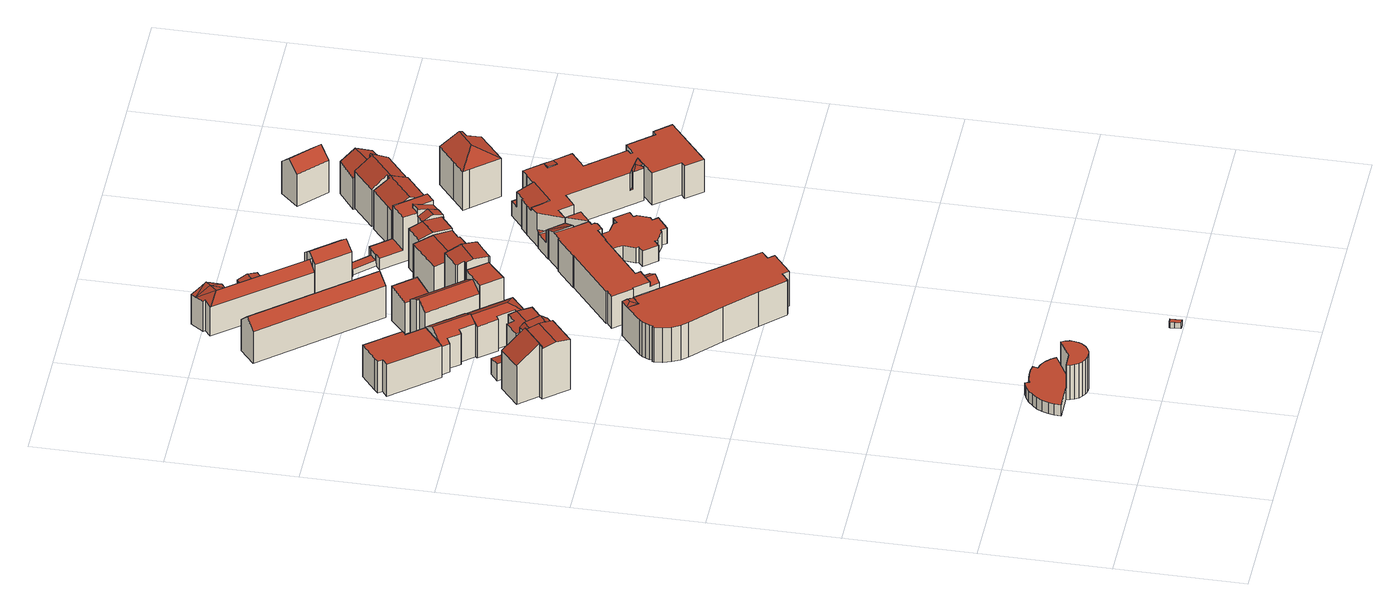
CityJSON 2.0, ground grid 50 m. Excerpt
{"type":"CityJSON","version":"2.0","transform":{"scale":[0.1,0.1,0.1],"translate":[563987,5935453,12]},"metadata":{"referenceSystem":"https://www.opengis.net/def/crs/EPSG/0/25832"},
"CityObjects":{
"building1":{"type":"Building","attributes":{"Gemeindeschluessel":"02000000","Geometrietyp2DReferenz":"3000","function":"31001_3210","roofType":"1000","measuredHeight":15.96,"storeysAboveGround":3},"geometry":[{"type":"MultiSurface","lod":"2","boundaries":[[[0,1,2,3]],[[4,5,6,7]],[[7,6,8,9]],[[9,8,10,11]],[[11,10,12,13]],[[14,15,16,17]],[[17,16,18,19]],[[19,18,20,21]],[[21,20,22,23]],[[23,22,24,25]],[[26,27,28,29]],[[30,31,32,33]],[[34,35,36,37]],[[37,36,38,39]],[[39,38,40,41]],[[42,43,44,45]],[[45,44,46,47]],[[47,46,48,49]],[[49,48,50,51]],[[51,50,52,53]],[[53,52,54,55]],[[33,32,56,57]],[[58,59,60,61]],[[62,63,64,65]],[[65,64,66,67]],[[68,58,61,34,37,39,41,69,42,45,47,49,51,53,55,70,71,0,3,4,7,9,11,13,14,17,19,21,23,25,72,26,29,62,65,67]],[[73,30,33,57,74,66,64,63,28,27,75,24,22,20,18,16,15,12,10,8,6,5,2,1]],[[54,52,50,48,46,44,43,76,40,38,36,35,60,59,56,32,31,77]],[[73,1,0,71]],[[76,43,42,69]],[[40,76,69,41]],[[60,35,34,61]],[[54,77,70,55]],[[71,70,77,31,30,73]],[[58,68,74,57,56,59]],[[66,74,68,67]],[[28,63,62,29]],[[75,27,26,72]],[[24,75,72,25]],[[12,15,14,13]],[[2,5,4,3]]],"semantics":{"surfaces":[{"type":"WallSurface"},{"type":"GroundSurface"},{"type":"RoofSurface"}],"values":[0,0,0,0,0,0,0,0,0,0,0,0,0,0,0,0,0,0,0,0,0,0,0,0,0,1,2,2,0,0,0,0,0,0,0,0,0,0,0,0,0]}}]},
"building2":{"type":"Building","attributes":{"Gemeindeschluessel":"02000000","Geometrietyp2DReferenz":"3000","function":"31001_1120","roofType":"3100","measuredHeight":24.11,"storeysAboveGround":6},"geometry":[{"type":"MultiSurface","lod":"2","boundaries":[[[78,79,80,81,82,83]],[[84,85,86,87,88,89]],[[90,89,88,91,92,93]],[[94,95,96,97]],[[90,98,99,95,94]],[[93,100,101,99,98]],[[102,83,82,103]],[[86,81,80,87]],[[104,79,78,105]],[[105,78,83,102]],[[93,92,100]],[[106,104,105,102,103,107,108,109]],[[104,106,91,88,87,80,79]],[[90,94,97,84,89]],[[109,108,96,95,99,101]],[[90,93,98]],[[106,109,101,100,92,91]],[[108,107,85,84,97,96]],[[107,103,82,81,86,85]]],"semantics":{"surfaces":[{"type":"RoofSurface"},{"type":"WallSurface"},{"type":"GroundSurface"}],"values":[0,0,0,0,0,0,1,1,1,1,1,2,1,1,1,1,1,1,1]}}]},
"building3":{"type":"Building","attributes":{"Gemeindeschluessel":"02000000","Geometrietyp2DReferenz":"3000","function":"31001_3070","roofType":"1000","measuredHeight":2.46,"storeysAboveGround":1},"geometry":[{"type":"MultiSurface","lod":"2","boundaries":[[[110,111,112,113,114,115]],[[116,117,118,119,120,121]],[[121,120,111,110]],[[120,119,112,111]],[[119,118,113,112]],[[118,117,114,113]],[[117,116,115,114]],[[116,121,110,115]]],"semantics":{"surfaces":[{"type":"GroundSurface"},{"type":"RoofSurface"},{"type":"WallSurface"}],"values":[0,1,2,2,2,2,2,2]}}]},
"building4":{"type":"Building","attributes":{"Gemeindeschluessel":"02000000","Geometrietyp2DReferenz":"3000","function":"31001_1010","roofType":"1000","measuredHeight":14.6,"storeysAboveGround":4},"geometry":[{"type":"MultiSurface","lod":"2","boundaries":[[[122,123,124,125]],[[125,124,126,127]],[[127,126,128,129]],[[129,128,130,131]],[[131,130,132,133]],[[133,132,134,135]],[[135,134,136,137]],[[137,136,138,139]],[[140,141,123,122]],[[139,138,141,140]],[[139,140,122,125,127,129,131,133,135,137]],[[141,138,136,134,132,130,128,126,124,123]]],"semantics":{"surfaces":[{"type":"WallSurface"},{"type":"GroundSurface"},{"type":"RoofSurface"}],"values":[0,0,0,0,0,0,0,0,0,0,1,2]}}]},
"building5":{"type":"Building","attributes":{"Gemeindeschluessel":"02000000","Geometrietyp2DReferenz":"3000","function":"31001_1120","roofType":"3100","measuredHeight":19.22,"storeysAboveGround":4},"geometry":[{"type":"MultiSurface","lod":"2","boundaries":[[[142,143,144,145,146]],[[147,146,145,148]],[[148,145,144,149]],[[149,144,143,150]],[[142,151,152,143]],[[150,143,152,153,154]],[[155,156,157,151,142,146,147]],[[155,147,148,149,150,154,158,159]],[[159,158,160,161,162]],[[156,155,159,162]],[[160,158,154,153]],[[157,156,162,161]],[[157,161,160,153,152,151]]],"semantics":{"surfaces":[{"type":"RoofSurface"},{"type":"WallSurface"},{"type":"GroundSurface"}],"values":[0,1,1,1,1,1,1,2,1,1,1,0,0]}}]},
"building6":{"type":"Building","attributes":{"Gemeindeschluessel":"02000000","Geometrietyp2DReferenz":"3000","function":"31001_1100","roofType":"3100","measuredHeight":17.46,"storeysAboveGround":4},"geometry":[{"type":"MultiSurface","lod":"2","boundaries":[[[163,164,165,166,167,168]],[[169,170,171,172]],[[172,171,173,174]],[[174,173,175,176]],[[177,167,166,178]],[[178,166,165,179]],[[179,165,164,180]],[[181,182,183,184]],[[169,172,174,176,181,184,177,178,179,180]],[[168,167,177,184,183]],[[182,181,176,175]],[[169,180,164,163,170]],[[182,175,173,171,170,163,168,183]]],"semantics":{"surfaces":[{"type":"RoofSurface"},{"type":"WallSurface"},{"type":"GroundSurface"}],"values":[0,1,1,1,1,1,1,1,2,1,1,1,0]}}]},
"building7":{"type":"Building","attributes":{"Gemeindeschluessel":"02000000","Geometrietyp2DReferenz":"3000","function":"31001_1010","roofType":"3200","measuredHeight":17,"storeysAboveGround":4},"geometry":[{"type":"MultiSurface","lod":"2","boundaries":[[[185,186,187,188]],[[186,185,189]],[[190,191,192,193]],[[193,192,194,195]],[[195,194,196,197]],[[197,196,198,199]],[[200,187,186,201]],[[202,203,204,205]],[[188,187,200,206,207]],[[198,196,194,192,191,204,203,189,185,188,207]],[[202,205,190,193,195,197,199,206,200,201]],[[202,201,186,189,203]],[[206,199,198,207]],[[190,205,204,191]]],"semantics":{"surfaces":[{"type":"RoofSurface"},{"type":"WallSurface"},{"type":"GroundSurface"}],"values":[0,0,1,1,1,1,1,1,1,0,2,1,1,1]}}]},
"building8":{"type":"Building","attributes":{"Gemeindeschluessel":"02000000","Geometrietyp2DReferenz":"3000","function":"31001_1020","roofType":"1000","measuredHeight":15.95,"storeysAboveGround":5},"geometry":[{"type":"MultiSurface","lod":"2","boundaries":[[[208,209,210,211]],[[209,212,213,210]],[[214,215,212,209,208]],[[216,217,218,219,220,221]],[[222,223,224,225]],[[225,224,226,227]],[[228,229,230,231]],[[231,230,232,233]],[[234,235,236,237]],[[237,236,238,239]],[[239,238,240,241]],[[211,242,243,208]],[[244,245,246,247]],[[247,246,248,249]],[[249,248,250,251]],[[251,250,252,253]],[[253,252,254,255]],[[255,254,256,257]],[[208,243,258,214]],[[221,259,260,216]],[[261,220,219,262]],[[262,219,218,263]],[[263,218,217,264]],[[265,266,267,268]],[[232,230,229,256,254,252,250,248,246,245,269,270,267,266,260,259,271,258,243,242,240,238,236,235,226,224,223]],[[272,273,244,247,249,251,253,255,257,228,231,233,222,225,227,234,237,239,241,274,275,276,261,262,263,264,277,265,268]],[[274,241,240,242,211,210,213]],[[273,272,270,269]],[[272,268,267,270]],[[265,277,260,266]],[[277,264,217,216,260]],[[261,276,271,259,221,220]],[[276,275,215,214,258,271]],[[275,274,213,212,215]],[[244,273,269,245]],[[228,257,256,229]],[[222,233,232,223]],[[234,227,226,235]]],"semantics":{"surfaces":[{"type":"RoofSurface"},{"type":"WallSurface"},{"type":"GroundSurface"}],"values":[0,0,0,0,1,1,1,1,1,1,1,1,1,1,1,1,1,1,1,1,1,1,1,1,0,2,1,1,1,1,1,1,1,1,1,1,1,1]}}]},
"building9":{"type":"Building","attributes":{"Gemeindeschluessel":"02000000","Geometrietyp2DReferenz":"3000","function":"31001_1010","roofType":"3100","measuredHeight":18.41,"storeysAboveGround":4},"geometry":[{"type":"MultiSurface","lod":"2","boundaries":[[[278,279,280,281,282,283]],[[279,284,285,286,280]],[[287,283,282,288]],[[288,282,281,289]],[[290,278,283,287]],[[291,286,285,292]],[[292,285,284,293]],[[293,284,279,278,290]],[[289,281,280,286,291]],[[289,291,292,293,290,287,288]]],"semantics":{"surfaces":[{"type":"RoofSurface"},{"type":"WallSurface"},{"type":"GroundSurface"}],"values":[0,0,1,1,1,1,1,1,1,2]}}]},
"building10":{"type":"Building","attributes":{"Gemeindeschluessel":"02000000","Geometrietyp2DReferenz":"3000","function":"31001_1010","roofType":"3100","measuredHeight":18.61,"storeysAboveGround":4},"geometry":[{"type":"MultiSurface","lod":"2","boundaries":[[[294,295,296,297]],[[298,296,295,299,300]],[[301,294,297,302,303]],[[302,297,296,298]],[[299,295,294,301]],[[302,298,300,303]],[[299,301,303,300]]],"semantics":{"surfaces":[{"type":"GroundSurface"},{"type":"WallSurface"},{"type":"RoofSurface"}],"values":[0,1,1,1,1,2,2]}}]},
"building11":{"type":"Building","attributes":{"Gemeindeschluessel":"02000000","Geometrietyp2DReferenz":"3000","function":"31001_1010","roofType":"1000","measuredHeight":15.89,"storeysAboveGround":3},"geometry":[{"type":"MultiSurface","lod":"2","boundaries":[[[304,305,306,307]],[[308,309,305,304]],[[310,311,309,308]],[[311,310,307,306]],[[307,310,308,304]],[[311,306,305,309]]],"semantics":{"surfaces":[{"type":"WallSurface"},{"type":"GroundSurface"},{"type":"RoofSurface"}],"values":[0,0,0,0,1,2]}}]},
"building12":{"type":"Building","attributes":{"Gemeindeschluessel":"02000000","Geometrietyp2DReferenz":"3000","function":"31001_1010","roofType":"1000","measuredHeight":19.47,"storeysAboveGround":4},"geometry":[{"type":"MultiSurface","lod":"2","boundaries":[[[312,313,314,315]],[[315,314,316,317]],[[317,316,318,319]],[[320,321,313,312]],[[319,318,321,320]],[[319,320,312,315,317]],[[321,318,316,314,313]]],"semantics":{"surfaces":[{"type":"WallSurface"},{"type":"GroundSurface"},{"type":"RoofSurface"}],"values":[0,0,0,0,0,1,2]}}]},
"building13":{"type":"Building","attributes":{"Gemeindeschluessel":"02000000","Geometrietyp2DReferenz":"3000","function":"31001_1010","roofType":"3100","measuredHeight":23.81,"storeysAboveGround":6},"geometry":[{"type":"MultiSurface","lod":"2","boundaries":[[[322,323,324,325,326,327,328]],[[329,330,331,332]],[[333,334,335,336]],[[336,335,337,338]],[[338,337,330,329]],[[339,326,325,340]],[[340,325,324,341]],[[341,324,323,342]],[[342,323,322,343]],[[333,336,338,329,332,344,339,340,341,342,343]],[[327,326,339,344,345]],[[333,343,322,328,334]],[[345,344,332,331]],[[345,331,330,337,335,334,328,327]]],"semantics":{"surfaces":[{"type":"RoofSurface"},{"type":"WallSurface"},{"type":"GroundSurface"}],"values":[0,1,1,1,1,1,1,1,1,2,1,1,1,0]}}]},
"building14":{"type":"Building","attributes":{"Gemeindeschluessel":"02000000","Geometrietyp2DReferenz":"3000","function":"31001_1010","roofType":"3100","measuredHeight":17.01,"storeysAboveGround":4},"geometry":[{"type":"MultiSurface","lod":"2","boundaries":[[[346,347,348,349,350,351]],[[347,352,353,348]],[[352,354,355,356,353]],[[355,357,358,356]],[[359,352,347]],[[360,361,354,352]],[[359,362,360,352]],[[363,364,365,366,367]],[[368,369,370,365,364]],[[371,351,350,372]],[[372,350,349,373]],[[374,358,357,375]],[[367,376,363]],[[368,377,369]],[[378,379,380,381]],[[382,383,384,385]],[[385,384,386,387]],[[387,386,388,389]],[[390,380,379,388,386,384,383,391,392,377,368,363,376,393,394,359,347]],[[373,349,348,353,356,358,374]],[[395,396,346,351,371]],[[346,396,390,347]],[[378,381,395,371,372,373,374,375,397,398,399,400,401,402,403,404,382,385,387,389]],[[397,375,357,355,354,361]],[[399,398,362,359,394]],[[400,399,394,393]],[[378,389,388,379]],[[382,404,391,383]],[[395,381,380,390,396]],[[363,368,364]],[[402,401,366,365,370]],[[404,403,392,391]],[[403,402,370,369,377,392]],[[401,400,393,376,367,366]],[[398,397,361,360,362]]],"semantics":{"surfaces":[{"type":"RoofSurface"},{"type":"WallSurface"},{"type":"GroundSurface"}],"values":[0,0,0,0,0,0,0,0,0,1,1,1,1,1,1,1,1,1,0,1,1,0,2,1,1,1,1,1,1,1,1,1,1,1,1]}}]},
"building15":{"type":"Building","attributes":{"Gemeindeschluessel":"02000000","Geometrietyp2DReferenz":"3000","function":"31001_1100","roofType":"3100","measuredHeight":17.96,"storeysAboveGround":5},"geometry":[{"type":"MultiSurface","lod":"2","boundaries":[[[405,406,407,408,409,410]],[[411,412,413,414]],[[414,413,415,416]],[[417,408,407,418]],[[418,407,406,419]],[[419,406,405,420]],[[421,422,411,414,416,417,418,419,420]],[[423,422,421,424]],[[421,420,405,410,424]],[[417,416,415,409,408]],[[412,411,422,423]],[[412,423,424,410,409,415,413]]],"semantics":{"surfaces":[{"type":"RoofSurface"},{"type":"WallSurface"},{"type":"GroundSurface"}],"values":[0,1,1,1,1,1,2,1,1,1,1,0]}}]},
"building16":{"type":"Building","attributes":{"Gemeindeschluessel":"02000000","Geometrietyp2DReferenz":"3000","function":"31001_1010","roofType":"3100","measuredHeight":16.71,"storeysAboveGround":4},"geometry":[{"type":"MultiSurface","lod":"2","boundaries":[[[425,426,427,428]],[[429,430,431,426,425]],[[432,428,427,433]],[[434,431,430,435]],[[435,430,429,436]],[[436,429,425,428,432]],[[433,427,426,431,434]],[[433,434,435,436,432]]],"semantics":{"surfaces":[{"type":"RoofSurface"},{"type":"WallSurface"},{"type":"GroundSurface"}],"values":[0,0,1,1,1,1,1,2]}}]},
"building17":{"type":"Building","attributes":{"Gemeindeschluessel":"02000000","Geometrietyp2DReferenz":"3000","function":"31001_1010","roofType":"1000","measuredHeight":22.15,"storeysAboveGround":4},"geometry":[{"type":"MultiSurface","lod":"2","boundaries":[[[437,438,439,440]],[[441,442,443,444,445,446,447,448]],[[441,449,450,451,452,453]],[[454,455,450,449]],[[456,457,458,459,460,461,462,451]],[[463,440,439,464]],[[465,466,467,468]],[[437,444,443,438]],[[453,442,441]],[[469,447,446,470]],[[470,446,445,471]],[[472,473,474,475]],[[476,460,459,477]],[[477,459,458]],[[451,462,452]],[[457,478,458]],[[479,480,481,482]],[[482,481,483,484]],[[485,486,475,474,487,488]],[[489,469,470,471,463,464,490,491,465,468,479,482,484,492,472,475,486]],[[493,476,477,458,478,485,488]],[[465,491,461,460,476,493,494,466]],[[491,490,442,453,452,462,461]],[[469,489,456,455,454,448,447]],[[489,486,485,478,457,456]],[[441,448,454,449]],[[456,451,450,455]],[[494,493,488,487]],[[495,496,497,498]],[[479,468,467,498,497,480]],[[463,471,445,444,437,440]],[[490,464,439,438,443,442]],[[472,492,499,496,495,473]],[[499,492,484,483]],[[495,498,467,466,494,487,474,473]],[[499,483,481,480,497,496]]],"semantics":{"surfaces":[{"type":"RoofSurface"},{"type":"WallSurface"},{"type":"GroundSurface"}],"values":[0,0,0,0,0,1,1,1,1,1,1,1,1,1,1,1,1,1,1,2,0,1,1,1,1,1,1,1,1,1,1,1,1,1,0,0]}}]},
"building18":{"type":"Building","attributes":{"Gemeindeschluessel":"02000000","Geometrietyp2DReferenz":"3000","function":"31001_1020","roofType":"1000","measuredHeight":15.4,"storeysAboveGround":3},"geometry":[{"type":"MultiSurface","lod":"2","boundaries":[[[500,501,502,503]],[[501,504,505,506,502]],[[507,508,509,510,511]],[[507,512,513,508]],[[514,515,516,517,518]],[[519,520,521,522]],[[523,524,525,526,527,528,529,530,531]],[[532,533,534,535]],[[536,537,538,539,540,541]],[[542,543,537,536]],[[544,545,546,547,538,537,543]],[[548,549,550,551]],[[552,553,554,552,555,556,557,558,559,560,561]],[[562,563,564,565]],[[566,554,567]],[[568,569,570]],[[571,572,573,574]],[[574,573,575,576]],[[505,577,506]],[[502,578,503]],[[579,580,581,582]],[[583,584,585,586]],[[587,588,589,590]],[[591,592,593,594]],[[553,595,596,554]],[[554,596,597,567]],[[564,598,599,600,565]],[[600,599,601,602]],[[549,602,601,603,550]],[[604,605,606,607]],[[608,510,509,609]],[[595,507,511,610]],[[548,611,602,549]],[[561,513,512,552]],[[552,512,507,595,553]],[[612,613,614,615]],[[615,614,616,617]],[[565,600,618,562]],[[619,517,516,620]],[[559,514,518,560]],[[522,521,552,554]],[[552,521,520,555]],[[522,554,566,519]],[[557,621,622,558]],[[531,623,523]],[[624,625,626,627]],[[627,626,628,629]],[[629,628,630,631]],[[631,630,632,633]],[[633,632,634,635]],[[636,530,529,637]],[[637,529,528,638]],[[638,528,527,639]],[[640,526,525,641,642]],[[641,525,524,643]],[[643,524,523]],[[556,644,621,557]],[[645,646,647,648]],[[649,650,651,652]],[[652,651,653,654]],[[655,535,534]],[[533,532,656]],[[656,532,535,655]],[[568,541,540,569]],[[657,658,659,660]],[[660,659,661,662]],[[663,664,665,666]],[[546,667,547]],[[545,668,667,546]],[[669,670,671,672]],[[672,671,673,674]],[[675,563,562,676]],[[677,678,679,680]],[[582,581,572,571]],[[584,583,576,575]],[[609,509,508,513,561,560,518,517,619]],[[681,682,644,556,555,520,519,566,567,597,683,684]],[[685,542,536,541,568,570,686,682,681]],[[539,547,667,668,687,661,659,658,688,673,671,670,689,690,665,664,691,692,533,656,655,534,693,679,678,641,643,523,623,694,622,621,644,682,686]],[[695,696,697,698,616,614,613,634,632,630,628,626,625,653,651,650,699,647,646,700,618,600,602,611]],[[578,502,506,577,701,589,588,606,605,603,601,599,598,683,597,596,595,610,593,592,585,584,575,573,572,581,580]],[[702,657,660,662,703,704,685,681,684,675,676,705,645,648,706,649,652,654,624,627,629,631,633,635,612,615,617,707,708,709,710,711,604,607,587,590,712,713,714,579,582,571,574,576,583,586,591,594,608,609,619,620,636,637,638,639,715,716,717,718,719,663,666,720,721,669,672,674]],[[713,712,701,577,505,504]],[[579,714,500,503,578,580]],[[712,590,589,701]],[[587,607,606,588]],[[711,710,695,611,548,551]],[[707,617,616,698]],[[705,676,562,618,700]],[[636,620,516,515,694,623,531,530]],[[645,705,700,646]],[[649,706,699,650]],[[719,718,692,691]],[[663,719,691,664]],[[718,717,693,534,533,692]],[[702,674,673,688]],[[717,716,722,680,679,693]],[[669,721,689,670]],[[721,720,690,689]],[[704,703,687,668,545,544]],[[720,666,665,690]],[[657,702,688,658]],[[703,662,661,687]],[[685,704,544,543,542]],[[547,539,538]],[[539,686,570,569,540]],[[642,641,678,677]],[[722,716,715,723]],[[706,648,647,699]],[[715,639,527,526,640,723]],[[624,654,653,625]],[[622,694,515,514,559,558]],[[709,708,697,696]],[[708,707,698,697]],[[612,635,634,613]],[[710,709,696,695]],[[604,711,551,550,603,605]],[[675,684,683,598,564,563]],[[608,594,593,610,511,510]],[[591,586,585,592]],[[714,713,504,501,500]],[[722,723,640,642,677,680]]],"semantics":{"surfaces":[{"type":"RoofSurface"},{"type":"WallSurface"},{"type":"GroundSurface"}],"values":[0,0,0,0,0,0,0,0,0,0,0,0,0,0,0,0,1,1,1,1,1,1,1,1,1,1,1,1,1,1,1,1,1,1,1,1,1,1,1,1,1,1,1,1,1,1,1,1,1,1,1,1,1,1,1,1,1,1,1,1,1,1,1,1,1,1,1,1,1,1,1,1,1,1,1,1,1,1,0,0,0,2,1,1,1,1,1,1,1,1,1,1,1,1,1,1,1,1,1,1,1,1,1,1,1,1,1,1,1,1,1,1,1,1,1,1,1,1,1,1,1,0]}}]},
"building19":{"type":"Building","attributes":{"Gemeindeschluessel":"02000000","Geometrietyp2DReferenz":"3000","function":"31001_1010","roofType":"3100","measuredHeight":21.37,"storeysAboveGround":5},"geometry":[{"type":"MultiSurface","lod":"2","boundaries":[[[724,725,726,727,728,729,730,731]],[[732,725,724,733,734]],[[735,731,730,736]],[[736,730,729,737]],[[737,729,728,738]],[[738,728,727,739]],[[739,727,726,740]],[[741,734,733,742]],[[743,732,734,741]],[[742,733,724,731,735]],[[740,726,725,732,743]],[[740,743,741,742,735,736,737,738,739]]],"semantics":{"surfaces":[{"type":"RoofSurface"},{"type":"WallSurface"},{"type":"GroundSurface"}],"values":[0,0,1,1,1,1,1,1,1,1,1,2]}}]},
"building20":{"type":"Building","attributes":{"Gemeindeschluessel":"02000000","Geometrietyp2DReferenz":"3000","function":"31001_1120","roofType":"3100","measuredHeight":21.55,"storeysAboveGround":5},"geometry":[{"type":"MultiSurface","lod":"2","boundaries":[[[744,745,746,747,748,749,750,751]],[[752,753,747,746]],[[754,751,750,755]],[[755,750,749,756]],[[756,749,748,757]],[[740,745,744,758]],[[758,744,751,754]],[[759,753,752,743]],[[743,752,746,745,740]],[[757,748,747,753,759]],[[757,759,743,740,758,754,755,756]]],"semantics":{"surfaces":[{"type":"RoofSurface"},{"type":"WallSurface"},{"type":"GroundSurface"}],"values":[0,0,1,1,1,1,1,1,1,1,2]}}]},
"building21":{"type":"Building","attributes":{"Gemeindeschluessel":"02000000","Geometrietyp2DReferenz":"3000","function":"31001_1010","roofType":"3200","measuredHeight":21.47,"storeysAboveGround":6},"geometry":[{"type":"MultiSurface","lod":"2","boundaries":[[[760,761,762,763,764]],[[765,766,767,763,762]],[[768,769,770,771,772,773,774,764,763,767]],[[775,762,761,776]],[[776,761,760,777]],[[778,767,766,779]],[[779,766,765,780]],[[780,765,762,775]],[[781,774,773,782]],[[782,773,772,783]],[[783,772,771,784]],[[784,771,770,785]],[[785,770,769,786]],[[786,769,768,787]],[[787,768,767,778]],[[781,782,783,784,785,786,787,778,779,780,775,776,777]],[[781,777,760,764,774]]],"semantics":{"surfaces":[{"type":"RoofSurface"},{"type":"WallSurface"},{"type":"GroundSurface"}],"values":[0,0,0,1,1,1,1,1,1,1,1,1,1,1,1,2,1]}}]},
"building22":{"type":"Building","attributes":{"Gemeindeschluessel":"02000000","Geometrietyp2DReferenz":"3000","function":"31001_1110","roofType":"3100","measuredHeight":18.62,"storeysAboveGround":4},"geometry":[{"type":"MultiSurface","lod":"2","boundaries":[[[788,789,790,791]],[[792,791,790,793]],[[794,795,792,793]],[[788,791,792,795,796]],[[797,794,793,790,789]],[[796,795,794,797]],[[796,797,789,788]]],"semantics":{"surfaces":[{"type":"RoofSurface"},{"type":"WallSurface"},{"type":"GroundSurface"}],"values":[0,1,2,1,1,1,0]}}]},
"building23":{"type":"Building","attributes":{"Gemeindeschluessel":"02000000","Geometrietyp2DReferenz":"3000","function":"31001_1120","roofType":"3100","measuredHeight":18.92,"storeysAboveGround":6},"geometry":[{"type":"MultiSurface","lod":"2","boundaries":[[[798,799,800,801]],[[798,802,803,799]],[[804,801,800,805]],[[806,803,802,807]],[[805,800,799,803,806]],[[807,802,798,801,804]],[[807,804,805,806]]],"semantics":{"surfaces":[{"type":"RoofSurface"},{"type":"WallSurface"},{"type":"GroundSurface"}],"values":[0,0,1,1,1,1,2]}}]}
},
"vertices":[
[332,342,17],[332,342,69],[333,367,69],[333,367,17],[338,391,17],[338,391,69],[346,414,69],[346,414,17],[359,436,69],[359,436,17],[374,455,69],[374,455,17],[392,472,69],[392,472,17],[413,485,17],[413,485,69],[436,495,69],[436,495,17],[443,478,69],[443,478,17],[465,485,69],[465,485,17],[488,488,69],[488,488,17],[511,488,69],[511,488,17],[530,464,17],[530,464,69],[552,457,69],[552,457,17],[431,342,69],[431,342,176],[487,343,176],[487,343,69],[574,338,17],[574,338,176],[571,321,176],[571,321,17],[564,306,176],[564,306,17],[553,293,176],[553,293,17],[525,276,17],[525,276,176],[509,273,176],[509,273,17],[492,273,176],[492,273,17],[476,278,176],[476,278,17],[461,286,176],[461,286,17],[449,297,176],[449,297,17],[439,311,176],[439,311,17],[562,385,176],[562,385,69],[569,371,17],[569,371,176],[574,355,176],[574,355,17],[573,444,17],[573,444,69],[590,428,69],[590,428,17],[603,409,69],[603,409,17],[561,385,17],[540,283,17],[433,326,17],[431,343,17],[534,484,17],[431,343,69],[561,385,69],[534,484,69],[540,283,176],[433,326,176],
[107,2225,258],[92,2212,258],[93,2212,259],[190,2293,258],[128,2367,193],[46,2298,193],[191,2293,248],[191,2292,248],[190,2293,248],[93,2212,248],[130,2167,257],[228,2249,257],[238,2237,255],[167,2123,248],[264,2205,248],[248,2224,252],[203,2278,249],[234,2304,249],[222,2319,233],[191,2293,233],[245,2228,256],[274,2253,256],[264,2205,233],[293,2229,233],[46,2298,17],[128,2367,17],[92,2212,17],[107,2225,17],[167,2123,17],[191,2292,17],[222,2319,17],[293,2229,17],
[930,5,21],[911,4,21],[909,28,21],[908,45,21],[908,48,21],[927,50,21],[927,50,46],[908,48,46],[908,45,46],[909,28,46],[911,4,46],[930,5,46],
[10,2770,15],[10,2770,161],[34,2790,161],[34,2790,15],[22,2805,161],[22,2805,15],[38,2819,161],[38,2819,15],[108,2876,161],[108,2876,15],[213,2749,161],[213,2749,15],[196,2735,161],[196,2735,15],[250,2671,161],[250,2671,15],[160,2597,161],[160,2597,15],[154,2593,15],[154,2593,161],
[214,2329,98],[267,2374,90],[249,2359,93],[200,2420,93],[164,2391,98],[164,2391,21],[200,2420,21],[249,2359,21],[267,2374,21],[214,2329,206],[267,2374,206],[286,2351,209],[286,2351,21],[293,2229,21],[293,2229,206],[254,2279,213],[318,2378,21],[380,2302,21],[318,2378,209],[340,2351,213],[380,2302,206],
[313,2516,196],[348,2544,167],[303,2600,167],[306,2602,164],[250,2671,164],[212,2640,196],[287,2494,22],[287,2494,174],[244,2546,174],[244,2546,22],[233,2537,164],[233,2537,22],[197,2581,164],[197,2581,22],[250,2671,22],[306,2602,22],[303,2600,22],[348,2544,22],[182,2569,22],[182,2569,152],[160,2597,152],[160,2597,22],
[406,2396,195],[474,2390,165],[348,2544,165],[310,2513,195],[399,2326,165],[373,2358,25],[373,2358,165],[382,2360,170],[382,2360,25],[390,2366,176],[390,2366,25],[342,2425,176],[342,2425,25],[333,2417,169],[333,2417,25],[348,2544,25],[474,2390,25],[388,2315,25],[388,2315,156],[360,2346,155],[360,2346,25],[277,2486,25],[277,2486,169],
[512,1932,172],[515,1966,175],[484,1969,173],[483,1967,172],[527,1977,175],[514,1993,173],[543,1958,172],[534,1969,174],[588,1905,47],[631,1940,47],[605,1972,47],[600,1969,47],[583,1989,47],[545,1957,47],[383,1854,15],[383,1854,173],[383,1859,173],[383,1859,15],[392,1859,173],[392,1859,15],[412,1760,15],[412,1760,173],[396,1789,173],[396,1789,15],[386,1821,173],[386,1821,15],[394,1873,15],[394,1873,173],[400,1887,173],[400,1887,15],[407,1900,173],[407,1900,15],[417,1912,173],[417,1912,15],[483,1967,173],[512,1932,173],[775,1451,15],[775,1451,173],[745,1426,173],[745,1426,15],[742,1429,173],[742,1429,15],[739,1426,173],[739,1426,15],[656,1516,173],[656,1516,15],[546,1627,173],[546,1627,15],[434,1734,173],[434,1734,15],[543,1958,173],[545,1957,173],[588,1905,173],[583,1989,15],[600,1969,15],[605,1972,15],[631,1940,15],[888,1545,15],[888,1545,173],[858,1520,173],[858,1520,15],[794,1428,173],[877,1497,173],[544,1957,173],[877,1497,15],[794,1428,15],[514,1993,15],[534,1969,15],[544,1957,15],[588,1905,15],
[468,2512,169],[505,2543,202],[355,2724,202],[352,2721,200],[358,2714,200],[324,2686,168],[542,2574,169],[540,2576,169],[392,2754,169],[324,2686,18],[358,2714,18],[352,2721,18],[468,2512,18],[392,2754,18],[540,2576,18],[542,2574,18],
[476,2858,6],[124,3284,6],[192,3340,6],[538,2916,6],[192,3340,148],[124,3284,150],[157,3312,192],[476,2858,150],[538,2916,151],[507,2887,192],
[386,2770,12],[386,2770,155],[455,2833,171],[455,2833,12],[451,2692,12],[451,2692,155],[522,2751,12],[522,2751,171],
[462,2508,20],[462,2508,214],[468,2512,214],[468,2512,20],[542,2574,214],[542,2574,20],[601,2502,214],[601,2502,20],[524,2433,20],[524,2433,214],
[601,2502,240],[604,2498,239],[638,2528,240],[681,2558,239],[675,2565,241],[638,2610,254],[561,2550,254],[531,2603,16],[531,2603,241],[531,2610,240],[531,2610,16],[542,2574,16],[542,2574,248],[540,2576,247],[540,2576,16],[548,2582,247],[548,2582,16],[675,2565,16],[681,2558,16],[638,2528,16],[604,2498,16],[601,2502,16],[594,2663,16],[594,2663,239],
[258,3465,137],[313,3454,172],[300,3525,139],[282,3497,139],[288,3490,145],[258,3466,137],[338,3481,172],[302,3527,139],[355,3499,172],[353,3502,170],[303,3528,138],[327,3533,148],[315,3547,138],[377,3433,137],[397,3451,138],[387,3462,146],[398,3449,137],[430,3367,136],[444,3349,142],[467,3368,142],[440,3399,131],[418,3382,131],[458,3332,136],[470,3317,131],[494,3336,131],[258,3466,2],[288,3490,2],[282,3497,2],[315,3547,2],[327,3533,2],[418,3382,136],[470,3317,136],[566,3146,2],[566,3146,168],[558,3157,168],[558,3157,2],[534,3283,2],[534,3283,108],[556,3256,107],[556,3256,2],[540,3242,128],[540,3242,2],[598,3172,127],[598,3172,2],[554,3154,172],[511,3264,137],[469,3316,138],[416,3380,139],[376,3432,137],[526,3131,2],[526,3131,137],[387,3462,2],[398,3449,2],[376,3432,2],[416,3380,2],[440,3399,2],[494,3336,2],[469,3316,2],[511,3264,2],
[675,2565,192],[755,2637,192],[751,2642,193],[788,2671,193],[738,2731,201],[621,2630,201],[686,2795,22],[686,2795,192],[693,2786,193],[693,2786,22],[700,2778,195],[700,2778,22],[788,2671,22],[751,2642,22],[755,2637,22],[675,2565,22],[594,2663,22],[566,2697,22],[566,2697,192],[594,2663,196],
[677,3041,187],[581,3158,187],[551,3133,154],[647,3016,154],[708,3066,154],[612,3183,154],[598,3172,169],[647,3016,20],[551,3133,20],[598,3172,20],[612,3183,20],[708,3066,20],
[738,2732,212],[796,2781,212],[759,2826,201],[700,2778,201],[803,2774,212],[797,2781,213],[796,2781,213],[738,2732,213],[788,2671,201],[847,2719,201],[851,2714,200],[852,2715,200],[825,2748,227],[853,2772,227],[850,2775,226],[826,2804,208],[797,2781,208],[852,2715,208],[880,2739,208],[880,2739,205],[907,2762,206],[876,2798,226],[851,2827,243],[825,2805,243],[826,2805,242],[826,2804,242],[700,2778,21],[759,2826,21],[726,2927,21],[726,2927,75],[747,2944,75],[747,2944,21],[851,2714,21],[847,2719,21],[788,2671,21],[776,2967,21],[776,2967,75],[787,2977,75],[787,2977,21],[825,2805,226],[851,2827,226],[907,2762,226],[677,3021,21],[677,3021,47],[673,3017,47],[673,3017,21],[663,3029,47],[663,3029,21],[941,2791,226],[941,2791,21],[850,2901,75],[850,2901,226],[880,2739,21],[797,2781,21],[826,2805,21],[695,3055,21],[788,2851,226],[788,2851,75],[776,2968,75],[776,2968,47],[747,2945,47],[747,2945,75],[695,3055,47],
[676,1886,147],[701,1906,166],[676,1936,166],[651,1916,147],[730,1931,144],[706,1961,144],[676,1937,166],[920,2249,172],[914,2346,144],[903,2337,150],[904,2336,150],[872,2309,172],[966,2286,143],[915,2347,143],[972,2359,91],[976,2394,91],[963,2384,91],[961,2385,91],[955,2380,91],[962,2198,169],[1008,2236,169],[966,2286,169],[959,2202,169],[1041,2374,167],[1054,2359,172],[1146,2435,172],[1101,2490,153],[1065,2460,153],[1062,2464,152],[1033,2440,152],[1032,2441,152],[1004,2418,152],[1268,2371,171],[1290,2390,167],[1265,2421,167],[1242,2402,171],[1276,2091,166],[1315,2090,170],[1322,2095,170],[1292,2099,167],[1286,2100,166],[1276,2092,166],[1304,2058,166],[1312,2064,167],[1321,2072,167],[1327,2065,166],[1358,2091,166],[1352,2092,167],[901,2121,85],[927,2143,85],[925,2143,85],[900,2122,85],[966,2286,85],[920,2249,85],[959,2202,85],[1008,2236,85],[1047,2269,85],[1005,2319,85],[966,2287,85],[972,2359,85],[955,2380,85],[915,2347,85],[974,2182,85],[960,2171,85],[956,2176,85],[955,2166,85],[962,2198,85],[958,2195,85],[1276,2092,85],[1286,2100,85],[1268,2102,85],[544,2037,18],[544,2037,166],[572,2059,166],[572,2059,18],[570,2062,166],[570,2062,18],[706,1961,166],[651,1916,166],[605,1972,18],[605,1972,166],[600,1969,166],[600,1969,18],[757,2216,18],[757,2216,166],[755,2218,166],[755,2218,18],[868,2119,18],[868,2119,166],[866,2121,166],[866,2121,18],[842,2290,18],[842,2290,166],[845,2287,166],[845,2287,18],[920,2249,166],[959,2202,166],[958,2195,166],[956,2176,166],[955,2166,166],[955,2166,89],[927,2143,166],[927,2143,89],[925,2143,166],[927,2144,18],[927,2144,166],[915,2158,166],[915,2158,18],[904,2336,18],[903,2337,18],[872,2309,166],[901,2121,89],[994,1951,18],[994,1951,89],[987,1960,89],[987,1960,18],[965,1942,89],[965,1942,18],[974,2182,89],[961,2385,18],[963,2384,18],[1005,2319,167],[966,2287,167],[1004,2418,167],[1120,2001,18],[1120,2001,89],[1109,1992,89],[1109,1992,18],[1125,1972,89],[1125,1972,18],[1071,1930,89],[1071,1930,18],[1055,1950,89],[1055,1950,18],[1048,1945,89],[1048,1945,18],[1032,2441,18],[1033,2440,18],[1062,2464,18],[1065,2460,18],[1101,2490,85],[1146,2435,167],[1146,2435,85],[1054,2359,167],[1047,2269,167],[1062,2126,18],[1062,2126,89],[1072,2114,89],[1072,2114,18],[1137,2080,18],[1137,2080,89],[1116,2062,89],[1116,2062,18],[1124,2052,89],[1124,2052,18],[1242,2402,167],[1268,2371,167],[1342,1914,18],[1342,1914,167],[1360,1929,167],[1360,1929,18],[1282,2024,167],[1282,2024,18],[1396,2134,18],[1396,2134,167],[1380,2120,167],[1380,2120,18],[1358,2091,167],[1327,2065,167],[1505,2050,18],[1505,2050,167],[1522,2064,167],[1522,2064,18],[1574,2002,167],[1574,2002,18],[960,2171,18],[974,2182,18],[1187,2468,85],[1187,2468,167],[1187,2469,167],[1187,2469,85],[1096,2309,18],[1096,2309,167],[947,2186,166],[947,2186,18],[1304,2058,18],[1268,2102,167],[1329,2063,167],[1393,1852,167],[1425,2146,167],[1386,2113,167],[1277,2276,167],[1341,2329,167],[1209,2488,167],[976,2394,167],[943,2070,89],[937,2019,89],[944,2011,89],[922,1993,89],[1094,2132,89],[1015,2133,89],[691,1978,166],[1393,1852,18],[1329,2063,18],[1321,2072,18],[1015,2133,18],[1094,2132,18],[922,1993,18],[944,2011,18],[937,2019,18],[943,2070,18],[900,2122,18],[691,1978,18],[730,1931,18],[676,1886,18],[1130,2514,18],[1175,2460,18],[1209,2488,18],[1341,2329,18],[1277,2276,18],[1386,2113,18],[1425,2146,18],[1175,2460,85],[1130,2514,85],
[895,2847,239],[1007,2939,239],[1003,2944,235],[997,2939,235],[955,2990,202],[876,2924,202],[852,2905,202],[849,2902,202],[1053,2883,202],[941,2791,202],[945,2794,202],[849,2902,25],[852,2905,25],[876,2924,25],[955,2990,25],[997,2939,25],[1003,2944,25],[945,2794,25],[941,2791,25],[1053,2883,25],
[1011,2951,236],[1003,2944,236],[1007,2939,240],[1119,3031,240],[1115,3035,237],[1108,3028,237],[1065,3080,195],[969,3001,195],[1053,2883,195],[1165,2975,195],[969,3001,25],[1065,3080,25],[1108,3028,25],[1115,3035,25],[1011,2951,25],[1165,2975,25],
[1249,2801,205],[1169,2735,205],[1116,2692,205],[1229,2681,243],[1300,2739,243],[1116,2691,205],[1134,2670,205],[1219,2568,205],[1222,2571,205],[1250,2594,205],[1332,2662,205],[1316,2681,217],[1292,2710,235],[1311,2727,235],[1310,2728,236],[1116,2692,29],[1169,2735,29],[1249,2801,29],[1219,2568,29],[1134,2670,29],[1116,2691,29],[1310,2728,29],[1311,2727,29],[1292,2710,29],[1316,2681,29],[1332,2662,29],[1250,2594,29],[1222,2571,29],
[1195,3102,197],[1120,3029,197],[1165,2975,158],[1240,3048,158],[1240,3048,11],[1165,2975,11],[1072,3087,11],[1154,3151,11],[1154,3151,160],[1072,3087,154],
[1188,3227,200],[1085,3326,200],[1053,3291,158],[1155,3193,158],[1221,3261,158],[1118,3360,158],[1155,3193,11],[1053,3291,11],[1118,3360,11],[1221,3261,11]
]}
